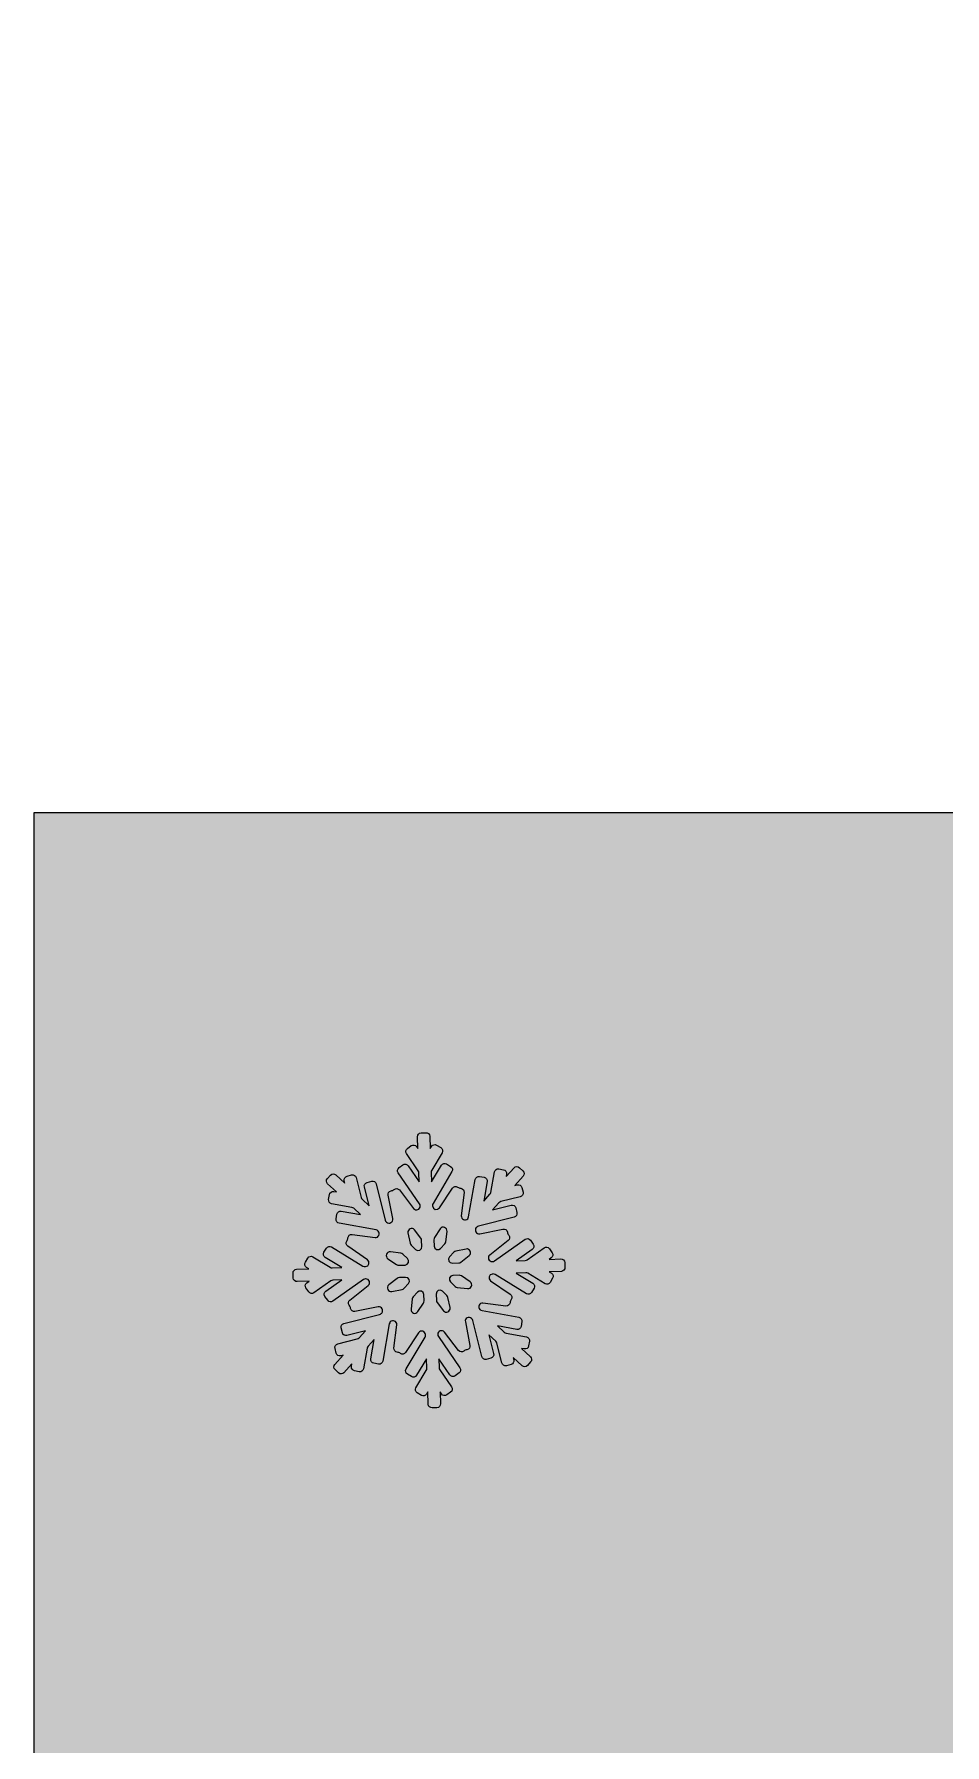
# Model space of a CAD drawing. Header units: millimetres. Extents: x 66 to 235, y -115 to -12.
# Drawn here: x 161.42 to 177.43, y -42.47 to -12.42 of the extents above; entities that cross this region are included whole.
import ezdxf

# ---------------------------------------------------------------- set-up
doc = ezdxf.new("R2010")
doc.units = ezdxf.units.MM
doc.header["$MEASUREMENT"] = 0
doc.layers.add('engraving', color=7, linetype='Continuous')
doc.layers.add('Layer 1', color=7, linetype='Continuous')

# ---------------------------------------------------------------- blocks, each defined once
blk = doc.blocks.new('block 2')
at = {"layer": 'engraving', "lineweight": 0}
for points, knots in [([(170.744, -34), (170.743, -33.964), (170.713, -33.936), (170.676, -33.937), (170.676, -33.937), (170.468, -33.945), (170.468, -33.945), (170.468, -33.945), (170.506, -33.918), (170.506, -33.918), (170.536, -33.897), (170.543, -33.856), (170.522, -33.827), (170.522, -33.827), (170.474, -33.756), (170.474, -33.756), (170.453, -33.726), (170.412, -33.719), (170.382, -33.74), (170.382, -33.74), (170.086, -33.949), (170.086, -33.949), (170.076, -33.956), (170.064, -33.961), (170.051, -33.961), (170.051, -33.961), (169.891, -33.967), (169.891, -33.967), (169.891, -33.967), (170.173, -33.769), (170.173, -33.769), (170.202, -33.748), (170.209, -33.707), (170.189, -33.678), (170.189, -33.678), (170.14, -33.607), (170.14, -33.607), (170.119, -33.577), (170.078, -33.57), (170.048, -33.591), (170.048, -33.591), (169.51, -33.972), (169.51, -33.972), (169.499, -33.979), (169.487, -33.983), (169.474, -33.984), (169.474, -33.984), (169.471, -33.984), (169.471, -33.984), (169.408, -33.986), (169.378, -33.906), (169.428, -33.867), (169.428, -33.867), (169.751, -33.612), (169.751, -33.612), (169.779, -33.59), (169.785, -33.549), (169.763, -33.521), (169.763, -33.521), (169.752, -33.507), (169.752, -33.507), (169.746, -33.499), (169.742, -33.49), (169.74, -33.48), (169.74, -33.48), (169.737, -33.463), (169.737, -33.463), (169.73, -33.428), (169.695, -33.404), (169.659, -33.412), (169.659, -33.412), (169.252, -33.493), (169.252, -33.493), (169.189, -33.505), (169.148, -33.431), (169.19, -33.384), (169.19, -33.384), (169.197, -33.377), (169.197, -33.377), (169.206, -33.367), (169.217, -33.361), (169.23, -33.358), (169.23, -33.358), (169.855, -33.201), (169.855, -33.201), (169.89, -33.192), (169.912, -33.156), (169.903, -33.121), (169.903, -33.121), (169.882, -33.038), (169.882, -33.038), (169.874, -33.003), (169.838, -32.981), (169.803, -32.99), (169.803, -32.99), (169.475, -33.072), (169.475, -33.072), (169.475, -33.072), (169.588, -32.949), (169.588, -32.949), (169.597, -32.939), (169.608, -32.932), (169.62, -32.929), (169.62, -32.929), (169.963, -32.843), (169.963, -32.843), (169.998, -32.834), (170.02, -32.799), (170.011, -32.764), (170.011, -32.764), (169.99, -32.681), (169.99, -32.681), (169.982, -32.645), (169.946, -32.624), (169.911, -32.633), (169.911, -32.633), (169.866, -32.644), (169.866, -32.644), (169.866, -32.644), (170.013, -32.483), (170.013, -32.483), (170.037, -32.457), (170.035, -32.415), (170.009, -32.391), (170.009, -32.391), (169.947, -32.333), (169.947, -32.333), (169.92, -32.308), (169.878, -32.309), (169.854, -32.336), (169.854, -32.336), (169.713, -32.49), (169.713, -32.49), (169.713, -32.49), (169.721, -32.444), (169.721, -32.444), (169.728, -32.409), (169.704, -32.375), (169.668, -32.368), (169.668, -32.368), (169.585, -32.353), (169.585, -32.353), (169.55, -32.347), (169.515, -32.371), (169.509, -32.407), (169.509, -32.407), (169.446, -32.768), (169.446, -32.768), (169.444, -32.78), (169.439, -32.791), (169.43, -32.801), (169.43, -32.801), (169.322, -32.919), (169.322, -32.919), (169.322, -32.919), (169.382, -32.577), (169.382, -32.577), (169.388, -32.542), (169.364, -32.508), (169.329, -32.501), (169.329, -32.501), (169.246, -32.486), (169.246, -32.486), (169.21, -32.48), (169.176, -32.504), (169.17, -32.54), (169.17, -32.54), (169.055, -33.196), (169.055, -33.196), (169.053, -33.208), (169.048, -33.22), (169.039, -33.229), (169.039, -33.229), (169.039, -33.229), (169.039, -33.229), (168.996, -33.276), (168.918, -33.24), (168.926, -33.177), (168.926, -33.177), (168.975, -32.768), (168.975, -32.768), (168.98, -32.732), (168.954, -32.7), (168.918, -32.695), (168.918, -32.695), (168.903, -32.693), (168.903, -32.693), (168.893, -32.692), (168.883, -32.688), (168.874, -32.682), (168.874, -32.682), (168.861, -32.673), (168.861, -32.673), (168.831, -32.653), (168.79, -32.661), (168.77, -32.692), (168.77, -32.692), (168.541, -33.038), (168.541, -33.038), (168.506, -33.091), (168.423, -33.068), (168.42, -33.005), (168.42, -33.005), (168.42, -32.997), (168.42, -32.997), (168.42, -32.985), (168.423, -32.972), (168.429, -32.961), (168.429, -32.961), (168.761, -32.401), (168.761, -32.401), (168.78, -32.37), (168.77, -32.33), (168.739, -32.312), (168.739, -32.312), (168.667, -32.268), (168.667, -32.268), (168.636, -32.249), (168.595, -32.259), (168.576, -32.29), (168.576, -32.29), (168.403, -32.582), (168.403, -32.582), (168.403, -32.582), (168.397, -32.414), (168.397, -32.414), (168.396, -32.401), (168.399, -32.389), (168.406, -32.378), (168.406, -32.378), (168.588, -32.071), (168.588, -32.071), (168.606, -32.04), (168.596, -32), (168.566, -31.981), (168.566, -31.981), (168.493, -31.937), (168.493, -31.937), (168.462, -31.918), (168.421, -31.928), (168.403, -31.96), (168.403, -31.96), (168.38, -31.998), (168.38, -31.998), (168.38, -31.998), (168.371, -31.781), (168.371, -31.781), (168.369, -31.744), (168.339, -31.716), (168.303, -31.718), (168.303, -31.718), (168.219, -31.721), (168.219, -31.721), (168.182, -31.722), (168.154, -31.753), (168.156, -31.789), (168.156, -31.789), (168.164, -31.999), (168.164, -31.999), (168.164, -31.999), (168.139, -31.962), (168.139, -31.962), (168.118, -31.932), (168.077, -31.925), (168.047, -31.946), (168.047, -31.946), (167.978, -31.995), (167.978, -31.995), (167.948, -32.015), (167.941, -32.056), (167.962, -32.086), (167.962, -32.086), (168.17, -32.387), (168.17, -32.387), (168.177, -32.397), (168.181, -32.409), (168.181, -32.421), (168.181, -32.421), (168.188, -32.582), (168.188, -32.582), (168.188, -32.582), (167.992, -32.299), (167.992, -32.299), (167.971, -32.269), (167.93, -32.262), (167.9, -32.283), (167.9, -32.283), (167.831, -32.332), (167.831, -32.332), (167.802, -32.353), (167.795, -32.393), (167.815, -32.423), (167.815, -32.423), (168.193, -32.97), (168.193, -32.97), (168.2, -32.98), (168.204, -32.992), (168.205, -33.005), (168.205, -33.005), (168.205, -33.006), (168.205, -33.006), (168.208, -33.07), (168.126, -33.099), (168.087, -33.048), (168.087, -33.048), (167.839, -32.725), (167.839, -32.725), (167.816, -32.697), (167.775, -32.691), (167.746, -32.714), (167.746, -32.714), (167.734, -32.724), (167.734, -32.724), (167.726, -32.73), (167.716, -32.734), (167.706, -32.736), (167.706, -32.736), (167.691, -32.739), (167.691, -32.739), (167.655, -32.747), (167.632, -32.781), (167.639, -32.816), (167.639, -32.816), (167.72, -33.228), (167.72, -33.228), (167.733, -33.291), (167.658, -33.332), (167.611, -33.289), (167.611, -33.289), (167.607, -33.285), (167.607, -33.285), (167.598, -33.276), (167.591, -33.265), (167.588, -33.253), (167.588, -33.253), (167.431, -32.618), (167.431, -32.618), (167.423, -32.583), (167.387, -32.562), (167.352, -32.57), (167.352, -32.57), (167.27, -32.591), (167.27, -32.591), (167.235, -32.6), (167.214, -32.635), (167.222, -32.67), (167.222, -32.67), (167.304, -33.002), (167.304, -33.002), (167.304, -33.002), (167.183, -32.888), (167.183, -32.888), (167.174, -32.88), (167.167, -32.868), (167.164, -32.856), (167.164, -32.856), (167.078, -32.508), (167.078, -32.508), (167.069, -32.473), (167.034, -32.451), (166.998, -32.46), (166.998, -32.46), (166.917, -32.481), (166.917, -32.481), (166.882, -32.489), (166.86, -32.525), (166.869, -32.56), (166.869, -32.56), (166.88, -32.605), (166.88, -32.605), (166.88, -32.605), (166.722, -32.458), (166.722, -32.458), (166.696, -32.433), (166.654, -32.435), (166.629, -32.462), (166.629, -32.462), (166.572, -32.524), (166.572, -32.524), (166.548, -32.551), (166.549, -32.592), (166.576, -32.616), (166.576, -32.616), (166.73, -32.76), (166.73, -32.76), (166.73, -32.76), (166.685, -32.752), (166.685, -32.752), (166.649, -32.746), (166.615, -32.77), (166.608, -32.806), (166.608, -32.806), (166.594, -32.89), (166.594, -32.89), (166.588, -32.925), (166.611, -32.959), (166.647, -32.966), (166.647, -32.966), (167.003, -33.03), (167.003, -33.03), (167.015, -33.032), (167.027, -33.038), (167.036, -33.047), (167.036, -33.047), (167.154, -33.157), (167.154, -33.157), (167.154, -33.157), (166.817, -33.096), (166.817, -33.096), (166.781, -33.09), (166.747, -33.114), (166.741, -33.149), (166.741, -33.149), (166.726, -33.234), (166.726, -33.234), (166.72, -33.269), (166.744, -33.303), (166.779, -33.31), (166.779, -33.31), (167.427, -33.427), (167.427, -33.427), (167.44, -33.429), (167.451, -33.435), (167.46, -33.443), (167.46, -33.443), (167.463, -33.446), (167.463, -33.446), (167.51, -33.49), (167.473, -33.567), (167.41, -33.559), (167.41, -33.559), (167.006, -33.508), (167.006, -33.508), (166.97, -33.503), (166.937, -33.529), (166.933, -33.565), (166.933, -33.565), (166.931, -33.582), (166.931, -33.582), (166.93, -33.592), (166.926, -33.601), (166.921, -33.61), (166.921, -33.61), (166.911, -33.624), (166.911, -33.624), (166.892, -33.654), (166.9, -33.694), (166.929, -33.714), (166.929, -33.714), (167.277, -33.95), (167.277, -33.95), (167.33, -33.986), (167.306, -34.068), (167.243, -34.07), (167.243, -34.07), (167.235, -34.07), (167.235, -34.07), (167.222, -34.071), (167.209, -34.068), (167.198, -34.061), (167.198, -34.061), (166.645, -33.724), (166.645, -33.724), (166.614, -33.705), (166.573, -33.715), (166.554, -33.746), (166.554, -33.746), (166.511, -33.82), (166.511, -33.82), (166.493, -33.851), (166.503, -33.891), (166.533, -33.909), (166.533, -33.909), (166.824, -34.086), (166.824, -34.086), (166.824, -34.086), (166.658, -34.093), (166.658, -34.093), (166.646, -34.093), (166.633, -34.09), (166.622, -34.083), (166.622, -34.083), (166.319, -33.899), (166.319, -33.899), (166.288, -33.88), (166.247, -33.89), (166.228, -33.921), (166.228, -33.921), (166.185, -33.994), (166.185, -33.994), (166.166, -34.025), (166.176, -34.065), (166.207, -34.084), (166.207, -34.084), (166.248, -34.109), (166.248, -34.109), (166.248, -34.109), (166.032, -34.117), (166.032, -34.117), (165.996, -34.118), (165.967, -34.149), (165.969, -34.185), (165.969, -34.185), (165.972, -34.271), (165.972, -34.271), (165.974, -34.307), (166.004, -34.335), (166.041, -34.334), (166.041, -34.334), (166.249, -34.326), (166.249, -34.326), (166.249, -34.326), (166.211, -34.353), (166.211, -34.353), (166.181, -34.374), (166.174, -34.414), (166.195, -34.444), (166.195, -34.444), (166.243, -34.514), (166.243, -34.514), (166.264, -34.544), (166.305, -34.552), (166.335, -34.53), (166.335, -34.53), (166.631, -34.322), (166.631, -34.322), (166.641, -34.314), (166.653, -34.31), (166.666, -34.31), (166.666, -34.31), (166.826, -34.303), (166.826, -34.303), (166.826, -34.303), (166.544, -34.502), (166.544, -34.502), (166.515, -34.523), (166.508, -34.563), (166.528, -34.593), (166.528, -34.593), (166.577, -34.663), (166.577, -34.663), (166.597, -34.693), (166.639, -34.701), (166.668, -34.68), (166.668, -34.68), (167.207, -34.299), (167.207, -34.299), (167.218, -34.292), (167.23, -34.288), (167.242, -34.287), (167.242, -34.287), (167.246, -34.287), (167.246, -34.287), (167.309, -34.285), (167.339, -34.365), (167.289, -34.404), (167.289, -34.404), (166.966, -34.659), (166.966, -34.659), (166.937, -34.681), (166.932, -34.722), (166.954, -34.75), (166.954, -34.75), (166.965, -34.764), (166.965, -34.764), (166.971, -34.772), (166.975, -34.781), (166.977, -34.791), (166.977, -34.791), (166.98, -34.807), (166.98, -34.807), (166.987, -34.843), (167.022, -34.866), (167.057, -34.859), (167.057, -34.859), (167.465, -34.778), (167.465, -34.778), (167.527, -34.765), (167.569, -34.84), (167.527, -34.886), (167.527, -34.886), (167.52, -34.894), (167.52, -34.894), (167.511, -34.903), (167.5, -34.91), (167.487, -34.913), (167.487, -34.913), (166.862, -35.07), (166.862, -35.07), (166.827, -35.079), (166.805, -35.114), (166.814, -35.149), (166.814, -35.149), (166.835, -35.233), (166.835, -35.233), (166.843, -35.268), (166.879, -35.289), (166.914, -35.28), (166.914, -35.28), (167.242, -35.198), (167.242, -35.198), (167.242, -35.198), (167.129, -35.322), (167.129, -35.322), (167.12, -35.332), (167.109, -35.338), (167.096, -35.341), (167.096, -35.341), (166.754, -35.427), (166.754, -35.427), (166.719, -35.436), (166.697, -35.472), (166.706, -35.507), (166.706, -35.507), (166.727, -35.59), (166.727, -35.59), (166.735, -35.625), (166.771, -35.647), (166.806, -35.638), (166.806, -35.638), (166.851, -35.627), (166.851, -35.627), (166.851, -35.627), (166.704, -35.788), (166.704, -35.788), (166.68, -35.814), (166.681, -35.855), (166.708, -35.88), (166.708, -35.88), (166.77, -35.938), (166.77, -35.938), (166.797, -35.963), (166.838, -35.961), (166.863, -35.934), (166.863, -35.934), (167.003, -35.78), (167.003, -35.78), (167.003, -35.78), (166.995, -35.826), (166.995, -35.826), (166.989, -35.862), (167.013, -35.896), (167.048, -35.902), (167.048, -35.902), (167.131, -35.917), (167.131, -35.917), (167.167, -35.924), (167.201, -35.9), (167.208, -35.864), (167.208, -35.864), (167.271, -35.503), (167.271, -35.503), (167.273, -35.491), (167.278, -35.479), (167.287, -35.47), (167.287, -35.47), (167.394, -35.352), (167.394, -35.352), (167.394, -35.352), (167.335, -35.693), (167.335, -35.693), (167.329, -35.729), (167.352, -35.763), (167.388, -35.769), (167.388, -35.769), (167.471, -35.784), (167.471, -35.784), (167.507, -35.791), (167.541, -35.767), (167.547, -35.731), (167.547, -35.731), (167.661, -35.075), (167.661, -35.075), (167.664, -35.062), (167.669, -35.051), (167.678, -35.042), (167.678, -35.042), (167.678, -35.042), (167.678, -35.042), (167.721, -34.995), (167.799, -35.03), (167.791, -35.094), (167.791, -35.094), (167.741, -35.503), (167.741, -35.503), (167.737, -35.538), (167.763, -35.571), (167.798, -35.576), (167.798, -35.576), (167.814, -35.578), (167.814, -35.578), (167.824, -35.579), (167.834, -35.583), (167.843, -35.588), (167.843, -35.588), (167.856, -35.597), (167.856, -35.597), (167.886, -35.618), (167.927, -35.61), (167.947, -35.579), (167.947, -35.579), (168.176, -35.233), (168.176, -35.233), (168.211, -35.179), (168.294, -35.202), (168.296, -35.266), (168.296, -35.266), (168.297, -35.273), (168.297, -35.273), (168.297, -35.286), (168.294, -35.299), (168.288, -35.31), (168.288, -35.31), (167.955, -35.869), (167.955, -35.869), (167.937, -35.9), (167.947, -35.94), (167.978, -35.959), (167.978, -35.959), (168.05, -36.003), (168.05, -36.003), (168.081, -36.022), (168.122, -36.012), (168.141, -35.98), (168.141, -35.98), (168.314, -35.689), (168.314, -35.689), (168.314, -35.689), (168.32, -35.857), (168.32, -35.857), (168.321, -35.869), (168.318, -35.882), (168.311, -35.893), (168.311, -35.893), (168.129, -36.2), (168.129, -36.2), (168.111, -36.231), (168.121, -36.271), (168.151, -36.29), (168.151, -36.29), (168.224, -36.334), (168.224, -36.334), (168.255, -36.353), (168.296, -36.343), (168.314, -36.311), (168.314, -36.311), (168.337, -36.272), (168.337, -36.272), (168.337, -36.272), (168.346, -36.49), (168.346, -36.49), (168.347, -36.526), (168.378, -36.554), (168.414, -36.553), (168.414, -36.553), (168.498, -36.55), (168.498, -36.55), (168.534, -36.548), (168.563, -36.518), (168.561, -36.481), (168.561, -36.481), (168.553, -36.271), (168.553, -36.271), (168.553, -36.271), (168.578, -36.308), (168.578, -36.308), (168.599, -36.339), (168.64, -36.346), (168.67, -36.325), (168.67, -36.325), (168.739, -36.276), (168.739, -36.276), (168.769, -36.255), (168.776, -36.215), (168.755, -36.185), (168.755, -36.185), (168.547, -35.884), (168.547, -35.884), (168.54, -35.874), (168.536, -35.862), (168.536, -35.849), (168.536, -35.849), (168.529, -35.688), (168.529, -35.688), (168.529, -35.688), (168.725, -35.971), (168.725, -35.971), (168.745, -36.001), (168.787, -36.009), (168.817, -35.988), (168.817, -35.988), (168.886, -35.939), (168.886, -35.939), (168.915, -35.918), (168.922, -35.877), (168.902, -35.848), (168.902, -35.848), (168.524, -35.301), (168.524, -35.301), (168.517, -35.29), (168.513, -35.278), (168.512, -35.266), (168.512, -35.266), (168.512, -35.265), (168.512, -35.265), (168.509, -35.201), (168.59, -35.172), (168.63, -35.222), (168.63, -35.222), (168.878, -35.545), (168.878, -35.545), (168.9, -35.574), (168.942, -35.579), (168.971, -35.557), (168.971, -35.557), (168.983, -35.547), (168.983, -35.547), (168.991, -35.541), (169.001, -35.536), (169.011, -35.534), (169.011, -35.534), (169.026, -35.531), (169.026, -35.531), (169.062, -35.524), (169.085, -35.49), (169.078, -35.454), (169.078, -35.454), (168.997, -35.042), (168.997, -35.042), (168.984, -34.98), (169.059, -34.938), (169.106, -34.982), (169.106, -34.982), (169.11, -34.986), (169.11, -34.986), (169.119, -34.994), (169.126, -35.005), (169.129, -35.018), (169.129, -35.018), (169.285, -35.652), (169.285, -35.652), (169.294, -35.687), (169.33, -35.709), (169.365, -35.7), (169.365, -35.7), (169.447, -35.68), (169.447, -35.68), (169.482, -35.671), (169.503, -35.635), (169.495, -35.6), (169.495, -35.6), (169.413, -35.269), (169.413, -35.269), (169.413, -35.269), (169.534, -35.382), (169.534, -35.382), (169.543, -35.391), (169.55, -35.402), (169.553, -35.414), (169.553, -35.414), (169.639, -35.763), (169.639, -35.763), (169.648, -35.798), (169.683, -35.819), (169.719, -35.811), (169.719, -35.811), (169.8, -35.79), (169.8, -35.79), (169.835, -35.781), (169.857, -35.746), (169.848, -35.711), (169.848, -35.711), (169.837, -35.666), (169.837, -35.666), (169.837, -35.666), (169.994, -35.813), (169.994, -35.813), (170.021, -35.838), (170.063, -35.836), (170.088, -35.809), (170.088, -35.809), (170.145, -35.746), (170.145, -35.746), (170.169, -35.72), (170.168, -35.679), (170.141, -35.654), (170.141, -35.654), (169.987, -35.51), (169.987, -35.51), (169.987, -35.51), (170.032, -35.518), (170.032, -35.518), (170.068, -35.525), (170.102, -35.501), (170.108, -35.465), (170.108, -35.465), (170.123, -35.381), (170.123, -35.381), (170.129, -35.345), (170.106, -35.311), (170.07, -35.305), (170.07, -35.305), (169.714, -35.24), (169.714, -35.24), (169.702, -35.238), (169.69, -35.232), (169.681, -35.224), (169.681, -35.224), (169.563, -35.114), (169.563, -35.114), (169.563, -35.114), (169.9, -35.174), (169.9, -35.174), (169.936, -35.181), (169.97, -35.157), (169.976, -35.121), (169.976, -35.121), (169.991, -35.037), (169.991, -35.037), (169.997, -35.001), (169.973, -34.967), (169.938, -34.961), (169.938, -34.961), (169.29, -34.844), (169.29, -34.844), (169.277, -34.842), (169.266, -34.836), (169.257, -34.827), (169.257, -34.827), (169.253, -34.824), (169.253, -34.824), (169.207, -34.781), (169.243, -34.703), (169.307, -34.711), (169.307, -34.711), (169.71, -34.763), (169.71, -34.763), (169.746, -34.767), (169.779, -34.742), (169.784, -34.705), (169.784, -34.705), (169.786, -34.689), (169.786, -34.689), (169.787, -34.679), (169.791, -34.669), (169.796, -34.661), (169.796, -34.661), (169.805, -34.647), (169.805, -34.647), (169.825, -34.617), (169.817, -34.576), (169.787, -34.556), (169.787, -34.556), (169.44, -34.32), (169.44, -34.32), (169.387, -34.285), (169.411, -34.203), (169.474, -34.201), (169.474, -34.201), (169.482, -34.2), (169.482, -34.2), (169.495, -34.2), (169.508, -34.203), (169.519, -34.21), (169.519, -34.21), (170.072, -34.547), (170.072, -34.547), (170.103, -34.566), (170.144, -34.556), (170.162, -34.524), (170.162, -34.524), (170.206, -34.451), (170.206, -34.451), (170.224, -34.42), (170.214, -34.38), (170.184, -34.361), (170.184, -34.361), (169.893, -34.184), (169.893, -34.184), (169.893, -34.184), (170.058, -34.178), (170.058, -34.178), (170.071, -34.177), (170.084, -34.181), (170.095, -34.187), (170.095, -34.187), (170.398, -34.372), (170.398, -34.372), (170.429, -34.391), (170.47, -34.381), (170.489, -34.349), (170.489, -34.349), (170.532, -34.276), (170.532, -34.276), (170.55, -34.245), (170.541, -34.205), (170.51, -34.187), (170.51, -34.187), (170.469, -34.162), (170.469, -34.162), (170.469, -34.162), (170.685, -34.154), (170.685, -34.154), (170.721, -34.152), (170.749, -34.122), (170.748, -34.085), (170.748, -34.085), (170.744, -34), (170.744, -34)], [0, 0, 0, 0, 1, 1, 1, 2, 2, 2, 3, 3, 3, 4, 4, 4, 5, 5, 5, 6, 6, 6, 7, 7, 7, 8, 8, 8, 9, 9, 9, 10, 10, 10, 11, 11, 11, 12, 12, 12, 13, 13, 13, 14, 14, 14, 15, 15, 15, 16, 16, 16, 17, 17, 17, 18, 18, 18, 19, 19, 19, 20, 20, 20, 21, 21, 21, 22, 22, 22, 23, 23, 23, 24, 24, 24, 25, 25, 25, 26, 26, 26, 27, 27, 27, 28, 28, 28, 29, 29, 29, 30, 30, 30, 31, 31, 31, 32, 32, 32, 33, 33, 33, 34, 34, 34, 35, 35, 35, 36, 36, 36, 37, 37, 37, 38, 38, 38, 39, 39, 39, 40, 40, 40, 41, 41, 41, 42, 42, 42, 43, 43, 43, 44, 44, 44, 45, 45, 45, 46, 46, 46, 47, 47, 47, 48, 48, 48, 49, 49, 49, 50, 50, 50, 51, 51, 51, 52, 52, 52, 53, 53, 53, 54, 54, 54, 55, 55, 55, 56, 56, 56, 57, 57, 57, 58, 58, 58, 59, 59, 59, 60, 60, 60, 61, 61, 61, 62, 62, 62, 63, 63, 63, 64, 64, 64, 65, 65, 65, 66, 66, 66, 67, 67, 67, 68, 68, 68, 69, 69, 69, 70, 70, 70, 71, 71, 71, 72, 72, 72, 73, 73, 73, 74, 74, 74, 75, 75, 75, 76, 76, 76, 77, 77, 77, 78, 78, 78, 79, 79, 79, 80, 80, 80, 81, 81, 81, 82, 82, 82, 83, 83, 83, 84, 84, 84, 85, 85, 85, 86, 86, 86, 87, 87, 87, 88, 88, 88, 89, 89, 89, 90, 90, 90, 91, 91, 91, 92, 92, 92, 93, 93, 93, 94, 94, 94, 95, 95, 95, 96, 96, 96, 97, 97, 97, 98, 98, 98, 99, 99, 99, 100, 100, 100, 101, 101, 101, 102, 102, 102, 103, 103, 103, 104, 104, 104, 105, 105, 105, 106, 106, 106, 107, 107, 107, 108, 108, 108, 109, 109, 109, 110, 110, 110, 111, 111, 111, 112, 112, 112, 113, 113, 113, 114, 114, 114, 115, 115, 115, 116, 116, 116, 117, 117, 117, 118, 118, 118, 119, 119, 119, 120, 120, 120, 121, 121, 121, 122, 122, 122, 123, 123, 123, 124, 124, 124, 125, 125, 125, 126, 126, 126, 127, 127, 127, 128, 128, 128, 129, 129, 129, 130, 130, 130, 131, 131, 131, 132, 132, 132, 133, 133, 133, 134, 134, 134, 135, 135, 135, 136, 136, 136, 137, 137, 137, 138, 138, 138, 139, 139, 139, 140, 140, 140, 141, 141, 141, 142, 142, 142, 143, 143, 143, 144, 144, 144, 145, 145, 145, 146, 146, 146, 147, 147, 147, 148, 148, 148, 149, 149, 149, 150, 150, 150, 151, 151, 151, 152, 152, 152, 153, 153, 153, 154, 154, 154, 155, 155, 155, 156, 156, 156, 157, 157, 157, 158, 158, 158, 159, 159, 159, 160, 160, 160, 161, 161, 161, 162, 162, 162, 163, 163, 163, 164, 164, 164, 165, 165, 165, 166, 166, 166, 167, 167, 167, 168, 168, 168, 169, 169, 169, 170, 170, 170, 171, 171, 171, 172, 172, 172, 173, 173, 173, 174, 174, 174, 175, 175, 175, 176, 176, 176, 177, 177, 177, 178, 178, 178, 179, 179, 179, 180, 180, 180, 181, 181, 181, 182, 182, 182, 183, 183, 183, 184, 184, 184, 185, 185, 185, 186, 186, 186, 187, 187, 187, 188, 188, 188, 189, 189, 189, 190, 190, 190, 191, 191, 191, 192, 192, 192, 193, 193, 193, 194, 194, 194, 195, 195, 195, 196, 196, 196, 197, 197, 197, 198, 198, 198, 199, 199, 199, 200, 200, 200, 201, 201, 201, 202, 202, 202, 203, 203, 203, 204, 204, 204, 205, 205, 205, 206, 206, 206, 207, 207, 207, 208, 208, 208, 209, 209, 209, 210, 210, 210, 211, 211, 211, 212, 212, 212, 213, 213, 213, 214, 214, 214, 215, 215, 215, 216, 216, 216, 217, 217, 217, 218, 218, 218, 219, 219, 219, 220, 220, 220, 221, 221, 221, 222, 222, 222, 223, 223, 223, 224, 224, 224, 225, 225, 225, 226, 226, 226, 227, 227, 227, 228, 228, 228, 229, 229, 229, 230, 230, 230, 231, 231, 231, 232, 232, 232, 233, 233, 233, 234, 234, 234, 235, 235, 235, 236, 236, 236, 237, 237, 237, 238, 238, 238, 239, 239, 239, 240, 240, 240, 241, 241, 241, 242, 242, 242, 243, 243, 243, 244, 244, 244, 245, 245, 245, 246, 246, 246, 247, 247, 247, 248, 248, 248, 249, 249, 249, 250, 250, 250, 251, 251, 251, 252, 252, 252, 253, 253, 253, 254, 254, 254, 255, 255, 255, 256, 256, 256, 257, 257, 257, 258, 258, 258, 259, 259, 259, 260, 260, 260, 261, 261, 261, 262, 262, 262, 263, 263, 263, 264, 264, 264, 265, 265, 265, 266, 266, 266, 267, 267, 267, 268, 268, 268, 269, 269, 269, 270, 270, 270, 271, 271, 271, 272, 272, 272, 273, 273, 273, 274, 274, 274, 275, 275, 275, 276, 276, 276, 277, 277, 277, 278, 278, 278, 279, 279, 279, 280, 280, 280, 281, 281, 281, 282, 282, 282, 283, 283, 283, 284, 284, 284, 285, 285, 285, 286, 286, 286, 287, 287, 287, 288, 288, 288, 289, 289, 289, 290, 290, 290, 291, 291, 291, 292, 292, 292, 293, 293, 293, 294, 294, 294, 295, 295, 295, 296, 296, 296, 297, 297, 297, 298, 298, 298, 299, 299, 299, 300, 300, 300, 301, 301, 301, 302, 302, 302, 303, 303, 303, 304, 304, 304, 305, 305, 305, 306, 306, 306, 307, 307, 307, 308, 308, 308, 309, 309, 309, 310, 310, 310, 311, 311, 311, 312, 312, 312, 313, 313, 313, 314, 314, 314, 315, 315, 315, 316, 316, 316, 317, 317, 317, 318, 318, 318, 319, 319, 319, 320, 320, 320, 321, 321, 321, 322, 322, 322, 323, 323, 323, 324, 324, 324, 325, 325, 325, 326, 326, 326, 327, 327, 327, 328, 328, 328, 329, 329, 329, 330, 330, 330, 331, 331, 331, 332, 332, 332, 333, 333, 333, 334, 334, 334, 335, 335, 335, 336, 336, 336, 336]), ([(168.449, -33.709), (168.449, -33.709), (168.445, -33.598), (168.445, -33.598), (168.444, -33.585), (168.448, -33.571), (168.455, -33.56), (168.455, -33.56), (168.555, -33.408), (168.555, -33.408), (168.593, -33.35), (168.683, -33.384), (168.675, -33.452), (168.675, -33.452), (168.653, -33.634), (168.653, -33.634), (168.651, -33.648), (168.646, -33.66), (168.636, -33.67), (168.636, -33.67), (168.563, -33.751), (168.563, -33.751), (168.523, -33.794), (168.451, -33.768), (168.449, -33.709)], [0, 0, 0, 0, 1, 1, 1, 2, 2, 2, 3, 3, 3, 4, 4, 4, 5, 5, 5, 6, 6, 6, 7, 7, 7, 8, 8, 8, 8]), ([(168.106, -33.426), (168.106, -33.426), (168.216, -33.569), (168.216, -33.569), (168.224, -33.579), (168.229, -33.592), (168.229, -33.606), (168.229, -33.606), (168.234, -33.717), (168.234, -33.717), (168.236, -33.776), (168.166, -33.808), (168.123, -33.768), (168.123, -33.768), (168.044, -33.694), (168.044, -33.694), (168.034, -33.684), (168.027, -33.672), (168.025, -33.658), (168.025, -33.658), (167.989, -33.479), (167.989, -33.479), (167.976, -33.411), (168.063, -33.371), (168.106, -33.426)], [0, 0, 0, 0, 1, 1, 1, 2, 2, 2, 3, 3, 3, 4, 4, 4, 5, 5, 5, 6, 6, 6, 7, 7, 7, 8, 8, 8, 8]), ([(167.789, -34.036), (167.789, -34.036), (167.635, -33.932), (167.635, -33.932), (167.578, -33.893), (167.612, -33.804), (167.68, -33.812), (167.68, -33.812), (167.861, -33.835), (167.861, -33.835), (167.875, -33.837), (167.888, -33.843), (167.898, -33.852), (167.898, -33.852), (167.98, -33.93), (167.98, -33.93), (168.023, -33.969), (167.996, -34.041), (167.938, -34.043), (167.938, -34.043), (167.829, -34.047), (167.829, -34.047), (167.815, -34.048), (167.801, -34.044), (167.789, -34.036)], [0, 0, 0, 0, 1, 1, 1, 2, 2, 2, 3, 3, 3, 4, 4, 4, 5, 5, 5, 6, 6, 6, 7, 7, 7, 8, 8, 8, 8]), ([(168.719, -33.901), (168.719, -33.901), (168.794, -33.818), (168.794, -33.818), (168.804, -33.808), (168.816, -33.801), (168.83, -33.798), (168.83, -33.798), (169.01, -33.762), (169.01, -33.762), (169.078, -33.749), (169.118, -33.835), (169.064, -33.878), (169.064, -33.878), (168.918, -33.993), (168.918, -33.993), (168.907, -34.001), (168.894, -34.006), (168.88, -34.007), (168.88, -34.007), (168.77, -34.011), (168.77, -34.011), (168.711, -34.013), (168.679, -33.944), (168.719, -33.901)], [0, 0, 0, 0, 1, 1, 1, 2, 2, 2, 3, 3, 3, 4, 4, 4, 5, 5, 5, 6, 6, 6, 7, 7, 7, 8, 8, 8, 8]), ([(168.927, -34.235), (168.927, -34.235), (169.081, -34.339), (169.081, -34.339), (169.139, -34.378), (169.105, -34.467), (169.036, -34.458), (169.036, -34.458), (168.856, -34.435), (168.856, -34.435), (168.842, -34.434), (168.829, -34.428), (168.819, -34.418), (168.819, -34.418), (168.737, -34.341), (168.737, -34.341), (168.694, -34.301), (168.721, -34.23), (168.779, -34.228), (168.779, -34.228), (168.888, -34.223), (168.888, -34.223), (168.902, -34.223), (168.916, -34.227), (168.927, -34.235)], [0, 0, 0, 0, 1, 1, 1, 2, 2, 2, 3, 3, 3, 4, 4, 4, 5, 5, 5, 6, 6, 6, 7, 7, 7, 8, 8, 8, 8]), ([(167.998, -34.37), (167.998, -34.37), (167.923, -34.452), (167.923, -34.452), (167.913, -34.463), (167.901, -34.47), (167.887, -34.473), (167.887, -34.473), (167.707, -34.508), (167.707, -34.508), (167.639, -34.522), (167.599, -34.435), (167.653, -34.393), (167.653, -34.393), (167.799, -34.278), (167.799, -34.278), (167.81, -34.27), (167.823, -34.265), (167.837, -34.264), (167.837, -34.264), (167.947, -34.26), (167.947, -34.26), (168.005, -34.258), (168.037, -34.327), (167.998, -34.37)], [0, 0, 0, 0, 1, 1, 1, 2, 2, 2, 3, 3, 3, 4, 4, 4, 5, 5, 5, 6, 6, 6, 7, 7, 7, 8, 8, 8, 8]), ([(168.268, -34.561), (168.268, -34.561), (168.272, -34.672), (168.272, -34.672), (168.273, -34.686), (168.269, -34.7), (168.262, -34.711), (168.262, -34.711), (168.162, -34.862), (168.162, -34.862), (168.123, -34.92), (168.033, -34.887), (168.042, -34.818), (168.042, -34.818), (168.064, -34.636), (168.064, -34.636), (168.066, -34.623), (168.071, -34.61), (168.081, -34.6), (168.081, -34.6), (168.154, -34.52), (168.154, -34.52), (168.193, -34.477), (168.266, -34.503), (168.268, -34.561)], [0, 0, 0, 0, 1, 1, 1, 2, 2, 2, 3, 3, 3, 4, 4, 4, 5, 5, 5, 6, 6, 6, 7, 7, 7, 8, 8, 8, 8]), ([(168.611, -34.845), (168.611, -34.845), (168.501, -34.702), (168.501, -34.702), (168.493, -34.691), (168.488, -34.678), (168.488, -34.665), (168.488, -34.665), (168.483, -34.554), (168.483, -34.554), (168.481, -34.495), (168.551, -34.463), (168.594, -34.503), (168.594, -34.503), (168.673, -34.577), (168.673, -34.577), (168.683, -34.586), (168.689, -34.599), (168.692, -34.612), (168.692, -34.612), (168.728, -34.792), (168.728, -34.792), (168.741, -34.86), (168.654, -34.9), (168.611, -34.845)], [0, 0, 0, 0, 1, 1, 1, 2, 2, 2, 3, 3, 3, 4, 4, 4, 5, 5, 5, 6, 6, 6, 7, 7, 7, 8, 8, 8, 8])]:
    blk.add_open_spline(points, degree=3, knots=knots, dxfattribs=at)

msp = doc.modelspace()

# ---------------------------------------------------------------- hatches: boundary and pattern name
at = {"layer": 'Layer 1'}
h = msp.add_hatch(color=2, dxfattribs=at)
h.dxf.hatch_style = 2
edge = h.paths.add_edge_path()
edge.add_spline(control_points=[(189.578, -89.835), (189.578, -89.835), (189.578, -79.313), (189.578, -79.313), (189.578, -79.313), (229.416, -79.313), (229.416, -79.313), (229.416, -79.313), (229.416, -57.904), (229.416, -57.904), (229.416, -57.904), (189.578, -57.904), (189.578, -57.904), (189.578, -57.904), (189.578, -47.443), (189.578, -47.443), (189.578, -47.443), (233.43, -47.443), (233.43, -47.443), (233.43, -47.443), (233.43, -26.095), (233.43, -26.095), (233.43, -26.095), (205.577, -26.095), (205.577, -26.095), (204.814, -24.629), (203.335, -23.59), (201.607, -23.459), (203.112, -22.344), (204.092, -20.56), (204.092, -18.543), (204.092, -15.163), (201.352, -12.422), (197.972, -12.422), (194.591, -12.422), (191.851, -15.163), (191.851, -18.543), (191.851, -20.56), (192.831, -22.344), (194.336, -23.459), (192.608, -23.59), (191.129, -24.629), (190.366, -26.095), (190.366, -26.095), (161.418, -26.095), (161.418, -26.095), (161.418, -26.095), (161.418, -111.244), (161.418, -111.244), (161.418, -111.244), (234.525, -111.244), (234.525, -111.244), (234.525, -111.244), (234.525, -89.835), (234.525, -89.835), (234.525, -89.835), (189.578, -89.835), (189.578, -89.835)], knot_values=[0, 0, 0, 0, 1, 1, 1, 2, 2, 2, 3, 3, 3, 4, 4, 4, 5, 5, 5, 6, 6, 6, 7, 7, 7, 8, 8, 8, 9, 9, 9, 10, 10, 10, 11, 11, 11, 12, 12, 12, 13, 13, 13, 14, 14, 14, 15, 15, 15, 16, 16, 16, 17, 17, 17, 18, 18, 18, 19, 19, 19, 19], degree=3, periodic=1)
edge = h.paths.add_edge_path()
edge.add_spline(control_points=[(194.164, -18.543), (194.164, -16.444), (195.872, -14.736), (197.972, -14.736), (200.071, -14.736), (201.779, -16.444), (201.779, -18.543), (201.779, -20.643), (200.071, -22.351), (197.972, -22.351), (195.872, -22.351), (194.164, -20.643), (194.164, -18.543)], knot_values=[0, 0, 0, 0, 1, 1, 1, 2, 2, 2, 3, 3, 3, 4, 4, 4, 4], degree=3, periodic=1)

# ---------------------------------------------------------------- linework, layer by layer
at = {"layer": 'Layer 1', "lineweight": 0}
msp.add_open_spline([(189.578, -89.835), (189.578, -89.835), (189.578, -79.313), (189.578, -79.313), (189.578, -79.313), (229.416, -79.313), (229.416, -79.313), (229.416, -79.313), (229.416, -57.904), (229.416, -57.904), (229.416, -57.904), (189.578, -57.904), (189.578, -57.904), (189.578, -57.904), (189.578, -47.443), (189.578, -47.443), (189.578, -47.443), (233.43, -47.443), (233.43, -47.443), (233.43, -47.443), (233.43, -26.095), (233.43, -26.095), (233.43, -26.095), (205.577, -26.095), (205.577, -26.095), (204.814, -24.629), (203.335, -23.59), (201.607, -23.459), (203.112, -22.344), (204.092, -20.56), (204.092, -18.543), (204.092, -15.163), (201.352, -12.422), (197.972, -12.422), (194.591, -12.422), (191.851, -15.163), (191.851, -18.543), (191.851, -20.56), (192.831, -22.344), (194.336, -23.459), (192.608, -23.59), (191.129, -24.629), (190.366, -26.095), (190.366, -26.095), (161.418, -26.095), (161.418, -26.095), (161.418, -26.095), (161.418, -111.244), (161.418, -111.244), (161.418, -111.244), (234.525, -111.244), (234.525, -111.244), (234.525, -111.244), (234.525, -89.835), (234.525, -89.835), (234.525, -89.835), (189.578, -89.835), (189.578, -89.835)], degree=3, knots=[0, 0, 0, 0, 1, 1, 1, 2, 2, 2, 3, 3, 3, 4, 4, 4, 5, 5, 5, 6, 6, 6, 7, 7, 7, 8, 8, 8, 9, 9, 9, 10, 10, 10, 11, 11, 11, 12, 12, 12, 13, 13, 13, 14, 14, 14, 15, 15, 15, 16, 16, 16, 17, 17, 17, 18, 18, 18, 19, 19, 19, 19], dxfattribs=at)

# ---------------------------------------------------------------- block references
at = {"layer": 'engraving'}
msp.add_blockref('block 2', (0, 0), dxfattribs=at)

doc.saveas('drawing.dxf')
